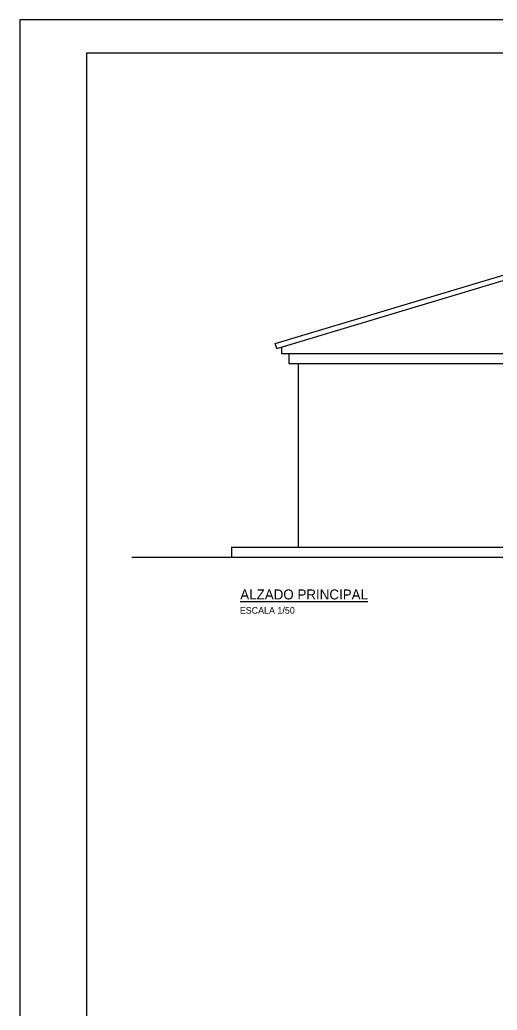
# Model space of a CAD drawing. Header units: millimetres. Extents: x -255 to 41745, y 236 to 29936.
# Drawn here: x -255 to 6912, y 15086 to 29936 of the extents above; entities that cross this region are included whole.
import ezdxf

# ---------------------------------------------------------------- set-up
doc = ezdxf.new("R2010")
doc.units = ezdxf.units.MM
doc.layers.add('06', color=60, linetype='Continuous')
doc.layers.add('CALIDADES', color=7, linetype='Continuous')
doc.styles.add('STYLE1', font='')
doc.styles.get('STYLE1').set_extended_font_data('Univers')

msp = doc.modelspace()

# ---------------------------------------------------------------- linework, layer by layer
at = {"color": 6}
msp.add_lwpolyline([(745, 736), (41245, 736), (41245, 29436), (745, 29436)], close=True, dxfattribs=at)
at = {"layer": '06'}
msp.add_line((1428, 21881), (18670, 21881), dxfattribs=at)
at = {"layer": 'CALIDADES'}
for p, q in [((3581, 25081), (9987, 27003)), ((3602, 25009), (10049, 26943)), ((3602, 25009), (3581, 25081)), ((3674, 25031), (3674, 24931)), ((3674, 24931), (16424, 24931)), ((3674, 24931), (3786, 24931)), ((3786, 24931), (3786, 24781)), ((3786, 24781), (16312, 24781)), ((3924, 24781), (3924, 22031)), ((2924, 22031), (17174, 22031)), ((2924, 22031), (2924, 21881))]:
    msp.add_line(p, q, dxfattribs=at)
at = {"layer": 'CALIDADES', "color": 1}
msp.add_lwpolyline([(-255, 236), (41745, 236), (41745, 29936), (-255, 29936)], close=True, dxfattribs=at)

# ---------------------------------------------------------------- texts
at = {"layer": 'CALIDADES', "color": 6, "style": 'STYLE1'}
msp.add_text('%%uALZADO PRINCIPAL', height=150, dxfattribs=at).set_placement((3055, 21245))
at = {"layer": 'CALIDADES', "color": 2, "style": 'STYLE1'}
msp.add_text('ESCALA 1/50', height=100, dxfattribs=at).set_placement((3048, 21031))

doc.saveas('drawing.dxf')
